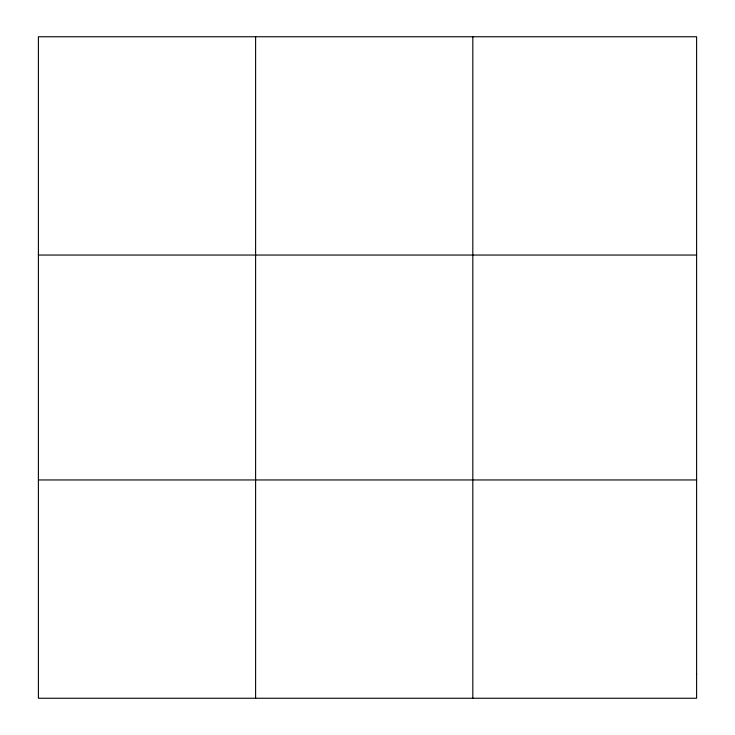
<?xml version="1.0" encoding="UTF-8"?>
<svg xmlns="http://www.w3.org/2000/svg" width="735" height="735" viewBox="0 0 735 735"><rect width="100%" height="100%" fill="white"/><g stroke="black" fill="none" stroke-linecap="round" stroke-linejoin="round"><path stroke-width="1.1" d="M255.605 36.75L255.605 698.25M472.816 36.75L472.816 698.25M38.395 255.045L696.605 255.045M38.395 479.955L696.605 479.955M696.605 673.995L696.605 698.25L38.395 698.25L38.395 36.75L696.605 36.75L696.605 673.995"/></g></svg>
